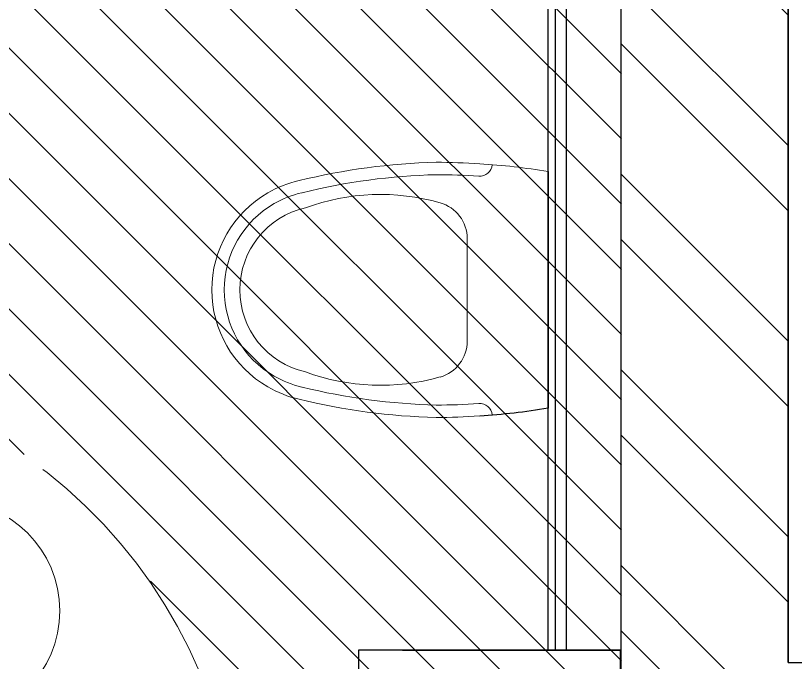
# Model space of a CAD drawing. Header units: metres. Extents: x 15463 to 32022, y 1223 to 33962.
# Drawn here: x 29492.766 to 29493.839, y 4117.01 to 4117.901 of the extents above; entities that cross this region are included whole.
import ezdxf

# ---------------------------------------------------------------- set-up
doc = ezdxf.new("R2010")
doc.units = ezdxf.units.M
doc.header["$LTSCALE"] = 0.1
doc.linetypes.add('DASHED2', pattern=[9.525, 6.35, -3.175])
for name, color, linetype, lineweight in [('DOOR', 7, 'Continuous', 20), ('HATCH', 250, 'Continuous', 13), ('LEVEL', 251, 'Continuous', 13)]:
    doc.layers.add(name, color=color, linetype=linetype, lineweight=lineweight)

# ---------------------------------------------------------------- blocks, each defined once
blk = doc.blocks.new('xibet4')
at = {"lineweight": 20}
for p, q in [((-203.6, -182.1), (203.6, -182.1)), ((0, -321.4), (-88.1, -321.4)), ((0, -321.4), (-85.7, -321.4)), ((0, -321.4), (88.1, -321.4)), ((0, -321.4), (85.7, -321.4))]:
    blk.add_line(p, q, dxfattribs=at)
at = {"lineweight": 20, "extrusion": (0, 0, -1)}
for centre, major_axis, start_param, end_param in [((858.1, -362.9), (761.5, 761.5), 3.985561, 4.095654), ((-858.1, -362.9), (761.5, 761.5), 0.616735, 0.726828), ((865, -349.5), (767.1, 767.1), 3.684098, 3.903495), ((865, -349.5), (752, 752), 3.684098, 3.903495), ((-865, -349.5), (752, -752), -0.761903, -0.542505), ((-865, -349.5), (767.1, 767.1), 0.808894, 1.028291)]:
    blk.add_ellipse(centre, major_axis=major_axis, ratio=1, start_param=start_param, end_param=end_param, dxfattribs=at)
at = {"lineweight": 20}
for centre, major_axis, start_param, end_param in [((-217, -299.9), (15.2, 15.2), 5.430029, 6.988465), ((217, -299.9), (15.2, 15.2), 0.865517, 2.423953), ((851.8, -375), (757.6, 757.6), 2.286025, 2.356194), ((851.8, -375), (742.5, -742.5), 3.856821, 3.926991), ((-851.8, -375), (742.5, 742.5), 5.497787, 5.567957), ((-851.8, -375), (757.6, 757.6), 5.497787, 5.567957), ((-88.1, -385.7), (45.5, 45.5), 0.785398, 2.078252), ((88.1, -385.7), (45.5, -45.5), 1.063341, 2.356194), ((208.7, -470.4), (263.7, 263.7), 2.078252, 2.710479), ((-208.7, -470.4), (263.7, 263.7), 5.143503, 5.77573), ((0, -567.9), (102.3, -102.3), 4.149652, 5.497787), ((0, -567.9), (102.3, -102.3), 5.497787, 6.845923), ((0, -567.9), (136.4, -136.4), 4.149652, 4.45059), ((0, -567.9), (121.2, 121.2), 2.578855, 2.879793), ((0, -567.9), (121.2, 121.2), 4.974188, 5.275126), ((0, -567.9), (136.4, -136.4), 0.261799, 0.562737), ((0, -567.9), (121.2, 121.2), 2.879793, 3.926991), ((0, -567.9), (121.2, 121.2), 3.926991, 4.974188), ((0, -567.9), (136.4, -136.4), 4.45059, 5.497787), ((0, -567.9), (136.4, -136.4), 5.497787, 6.544985)]:
    blk.add_ellipse(centre, major_axis=major_axis, ratio=1, start_param=start_param, end_param=end_param, dxfattribs=at)

msp = doc.modelspace()

# ---------------------------------------------------------------- hatches: boundary and pattern name
at = {"layer": 'HATCH'}
h = msp.add_hatch(dxfattribs=at)
h.set_pattern_fill('ANSI32', color=256, scale=0.02, angle=90)
h.set_pattern_definition([(135, (29569.4144, 3572.19952), (-0.13470384, -0.13470384), []), (135, (29569.4144, 3572.28933), (-0.13470384, -0.13470384), [])])
h.paths.add_polyline_path([(29493.8292, 4117.01), (29493.8292, 4118.3855), (29493.5992, 4118.3855), (29493.5992, 4116.5904), (29493.4485, 4116.5904), (29493.2377, 4116.5904), (29492.3983, 4116.5906), (29492.3983, 4116.6602), (29492.2785, 4116.6602), (29492.2785, 4116.4706), (29493.5992, 4116.4706), (29493.5992, 4115.232), (29493.8292, 4115.232), (29493.8292, 4116.78), (29494.8792, 4116.78), (29494.8792, 4114.862), (29494.5822, 4114.862), (29494.5822, 4114.712), (29494.5822, 4114.632), (29495.1576, 4114.632), (29495.1576, 4114.862), (29495.0292, 4114.862), (29495.0292, 4116.78), (29496.0292, 4116.78), (29496.0292, 4117.01)])
h.paths.add_polyline_path([(29496.0292, 4114.862), (29495.8576, 4114.862), (29495.8576, 4114.632), (29496.5058, 4114.632), (29496.5058, 4114.862)])
h.paths.add_polyline_path([(29497.7592, 4114.862), (29497.661, 4114.862), (29497.661, 4114.632), (29498.2182, 4114.632), (29498.2182, 4114.862), (29498.0592, 4114.862)])
h.paths.add_polyline_path([(29493.5992, 4110.8106), (29493.5992, 4109.2707), (29492.2785, 4109.2707), (29492.2785, 4109.0812), (29492.3983, 4109.0812), (29492.3983, 4109.1507), (29493.2377, 4109.1507), (29493.2377, 4109.1509), (29493.5992, 4109.1509), (29493.5992, 4108.1506), (29493.8292, 4108.1506), (29493.8292, 4110.8106)])
h.paths.add_polyline_path([(29493.5992, 4111.6707), (29493.5992, 4111.1106), (29493.8292, 4111.1106), (29493.8292, 4111.6707)])
h.paths.add_polyline_path([(29493.5992, 4107.5506), (29493.5992, 4106.9495), (29493.2988, 4106.9495), (29493.2988, 4106.7195), (29493.5992, 4106.7195), (29493.5992, 4106.0195), (29492.5085, 4106.0195), (29492.5085, 4106.7195), (29492.6988, 4106.7195), (29492.6988, 4106.9495), (29492.3985, 4106.9495), (29492.3985, 4108.2812), (29492.2785, 4108.2812), (29492.2785, 4104.0068), (29492.5085, 4104.0068), (29492.5085, 4105.7712), (29493.8292, 4105.7712), (29493.8292, 4107.5506)])
at = {"layer": 'LEVEL'}
h = msp.add_hatch(dxfattribs=at)
h.set_pattern_fill('ANSI31', color=256, scale=0.02, angle=90)
h.set_pattern_definition([(135, (29569.414394, 3572.19952), (-0.0449012806, -0.0449012806), [])])
h.paths.add_polyline_path([(29488.2785, 4112.7406), (29488.2785, 4109.3807), (29488.6485, 4109.3807), (29489.0485, 4109.3807), (29489.0485, 4109.9098), (29489.0769, 4109.9098), (29489.0769, 4112.0816), (29489.0643, 4112.0816), (29489.0555, 4112.0816, -1), (29489.0555, 4112.0936), (29489.0485, 4112.0957), (29489.0485, 4112.7406)])
h.paths.add_polyline_path([(29488.8582, 4110.274), (29488.8582, 4109.6478), (29488.3966, 4109.6478), (29488.3966, 4110.274)], flags=16)
h.paths.add_polyline_path([(29488.2785, 4116.3606), (29488.2785, 4113.0007), (29489.0485, 4113.0007), (29489.0485, 4113.0207), (29489.0485, 4113.6456), (29489.0555, 4113.6478, -1), (29489.0555, 4113.6598), (29489.0769, 4113.6598), (29489.0769, 4115.8315), (29489.0555, 4115.8315, -1), (29489.0555, 4115.8435), (29489.0485, 4115.8456), (29489.0485, 4116.3606)])
h.paths.add_polyline_path([(29488.8526, 4113.934), (29488.8526, 4113.3077), (29488.391, 4113.3077), (29488.391, 4113.934)], flags=16)
h.paths.add_polyline_path([(29505.0092, 4103.4068), (29505.0092, 4103.4452), (29504.6092, 4103.4452), (29504.6092, 4102.8402), (29504.6021, 4102.8381, -1), (29504.6021, 4102.8261), (29504.5808, 4102.8261), (29504.5808, 4102.7961), (29504.5808, 4101.3544), (29504.6021, 4101.3544, -1), (29504.6021, 4101.3424), (29504.6092, 4101.3402), (29504.6092, 4100.5552), (29505.3792, 4100.5552), (29505.3792, 4103.4068)])
h.paths.add_polyline_path([(29505.2472, 4101.3086), (29505.2472, 4100.6823), (29504.7856, 4100.6823), (29504.7856, 4101.3086)], flags=16)
h.paths.add_polyline_path([(29504.6092, 4112.7555), (29504.6092, 4112.7203), (29504.6092, 4112.0878), (29504.6021, 4112.0856, -1), (29504.6021, 4112.0736), (29504.5808, 4112.0736), (29504.5808, 4109.9019), (29504.6021, 4109.9019, -0.414214), (29504.6081, 4109.8959), (29504.6092, 4109.9603), (29504.6092, 4109.3652), (29505.3792, 4109.3652), (29505.3792, 4112.7555)])
h.paths.add_polyline_path([(29505.2419, 4110.1777), (29505.2419, 4109.5514), (29504.7803, 4109.5514), (29504.7803, 4110.1777)], flags=16)
h.paths.add_polyline_path([(29505.0092, 4116.3755), (29504.6092, 4116.3755), (29504.6092, 4115.8529), (29504.6021, 4115.8508, -1), (29504.6021, 4115.8388), (29504.5808, 4115.8388), (29504.5808, 4113.667), (29504.6021, 4113.667, -1), (29504.6021, 4113.655), (29504.6092, 4113.6529), (29504.6092, 4112.9852), (29505.3792, 4112.9852), (29505.3792, 4116.3755)])
h.paths.add_polyline_path([(29505.253, 4113.8679), (29505.253, 4113.2416), (29504.7914, 4113.2416), (29504.7914, 4113.8679)], flags=16)
h.paths.add_polyline_path([(29504.6092, 4125.1855), (29504.6092, 4125.1155), (29504.6092, 4124.4005), (29504.6021, 4124.3983, -1), (29504.6021, 4124.3863), (29504.5808, 4124.3863), (29504.5808, 4122.9146), (29504.5934, 4122.9146), (29504.6021, 4122.9146, -1), (29504.6021, 4122.9026), (29504.6092, 4122.9005), (29504.6092, 4122.2955), (29505.0092, 4122.2955), (29505.0092, 4122.3356), (29505.3792, 4122.3356), (29505.3792, 4125.1855)])
h.paths.add_polyline_path([(29505.2257, 4123.1029), (29505.2257, 4122.4766), (29504.7641, 4122.4766), (29504.7641, 4123.1029)], flags=16)
h.paths.add_polyline_path([(29505.1754, 4122.7839), (29505.1754, 4123.0876), (29505.0263, 4123.0876), (29505.0263, 4122.7839)], flags=8)
h.paths.add_polyline_path([(29505.1754, 4122.5044), (29505.1754, 4122.8006), (29505.0263, 4122.8006), (29505.0263, 4122.5044)], flags=8)
h.paths.add_polyline_path([(29504.9556, 4122.7858), (29504.9556, 4123.1103), (29504.8108, 4123.1103), (29504.8108, 4122.7858)], flags=24)
h.paths.add_polyline_path([(29504.9556, 4122.5498), (29504.9556, 4122.7549), (29504.8108, 4122.7549), (29504.8108, 4122.5498)], flags=8)
h.paths.add_polyline_path([(29505.1278, 4123.2047), (29505.1278, 4124.3039), (29504.8906, 4124.3039), (29504.8906, 4123.2047)], flags=24)
h = msp.add_hatch(dxfattribs=at)
h.set_pattern_fill('ANSI31', color=256, scale=0.02, angle=90)
h.set_pattern_definition([(135, (29563.675675, 3850.53838), (-0.04490128, -0.04490128), [])])
h.paths.add_polyline_path([(29493.5999, 4116.5904), (29493.5999, 4118.7904), (29492.3998, 4118.7903), (29492.3998, 4118.7106), (29492.3998, 4117.4567), (29492.4009, 4117.4567, -1), (29492.4009, 4117.4447), (29492.3817, 4117.4447), (29492.3817, 4117.4201, -0.414042), (29493.0757, 4116.7257), (29493.0757, 4116.7007), (29492.3817, 4116.7007), (29492.3817, 4116.6757), (29492.4009, 4116.6757, -1), (29492.4009, 4116.6637), (29492.3998, 4116.6637), (29492.3998, 4116.5906)])

# ---------------------------------------------------------------- linework, layer by layer
for p, q in [((29493.8292, 4117.01), (29493.8292, 4119.9503)), ((29493.4985, 4118.7904), (29493.4985, 4117.027)), ((29493.5085, 4118.7904), (29493.5085, 4117.027)), ((29493.5235, 4118.7904), (29493.5235, 4117.027)), ((29493.5992, 4116.5906), (29493.5992, 4118.3855)), ((29493.4988, 4117.6858), (29493.4988, 4117.3601)), ((29493.2985, 4117.027), (29493.2385, 4117.027)), ((29493.2985, 4117.027), (29493.5985, 4117.027))]:
    msp.add_line(p, q)
at = {"color": 2, "true_color": 0xf1eb1f}
msp.add_lwpolyline([(29488.0485, 4122.3356), (29492.5085, 4122.3356), (29492.5085, 4119.9503), (29493.8292, 4119.9503), (29493.8292, 4117.01), (29498.0592, 4117.021), (29498.0592, 4114.862), (29499.8292, 4114.862), (29499.8292, 4125.4156), (29505.6092, 4125.4155), (29505.6092, 4100.3252), (29499.8292, 4100.3252), (29499.8292, 4107.5506), (29493.8292, 4107.5506), (29493.8292, 4105.7712), (29492.5085, 4105.7712), (29492.5085, 4103.4068), (29488.0485, 4103.4068), (29488.0485, 4122.3356)], dxfattribs=at)
msp.add_lwpolyline([(29493.2377, 4117.027), (29493.2377, 4116.5904), (29493.5985, 4116.5904), (29493.5985, 4117.027)], close=True)
at = {"extrusion": (0, 0, -1)}
msp.add_ellipse((29493.3542, 4118.2094), major_axis=(0.6092, -0.6092), ratio=1, start_param=0.616735, end_param=0.726828, dxfattribs=at)
at = {"layer": 'DOOR', "linetype": 'DASHED2'}
msp.add_arc((29492.3799, 4116.7257), 0.6944, 0, 92.0295, dxfattribs=at)
at = {"layer": 'LEVEL'}
msp.add_circle((29492.6746, 4117.081), 0.1519, dxfattribs=at)

# ---------------------------------------------------------------- block references
at = {"xscale": 0.0008, "yscale": 0.0008, "zscale": 0.0008, "rotation": 270}
msp.add_blockref('xibet4', (29493.6445, 4117.523), dxfattribs=at)

doc.saveas('drawing.dxf')
